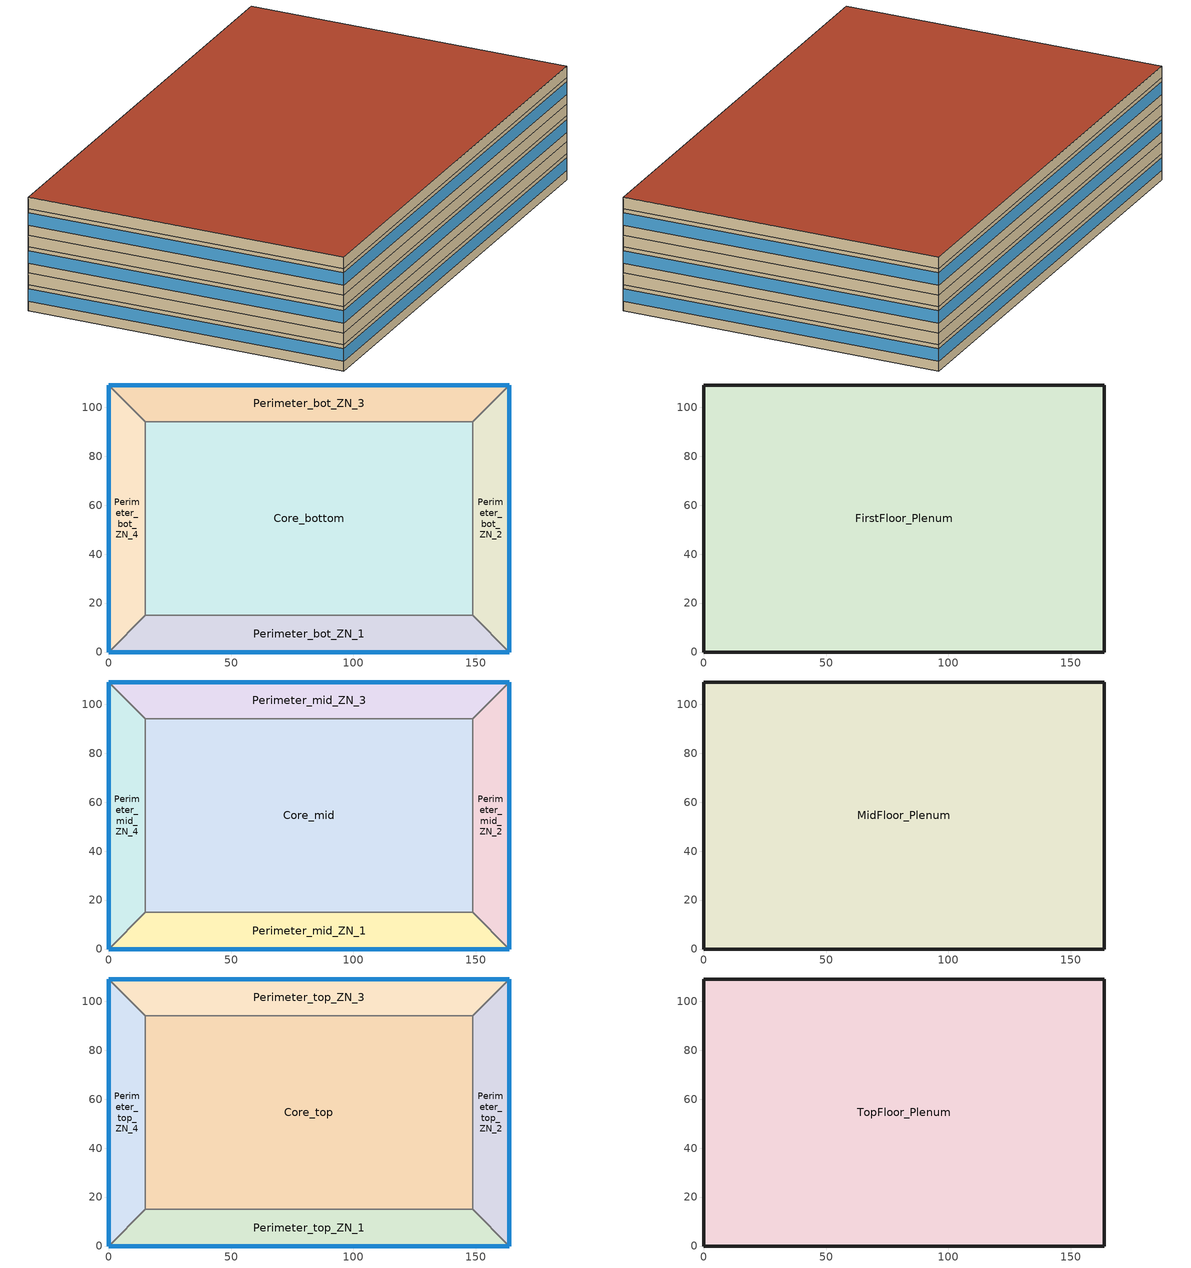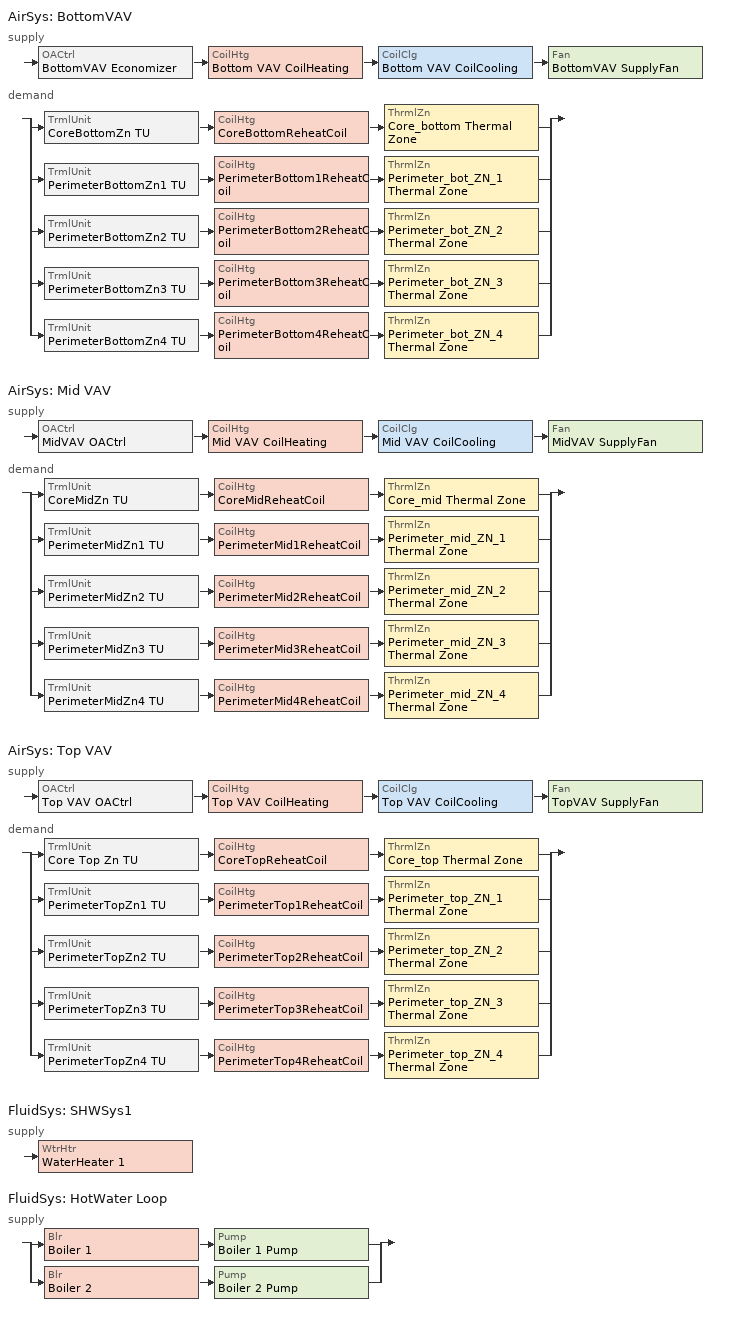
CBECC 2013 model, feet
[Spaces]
Core_bottom
 floor ground (Base_CZ12-SlabOnOrBelowGradeF073): 148.75,94.16 148.75,15 15,15 15,94.16 z0
 wall to Perimeter_bot_ZN_2 (NACM_Interior Wall): 148.75,15 148.75,94.16 z0:9
 wall to Perimeter_bot_ZN_3 (NACM_Interior Wall): 148.75,94.16 15,94.16 z0:9
 wall to Perimeter_bot_ZN_1 (NACM_Interior Wall): 15,15 148.75,15 z0:9
 wall to Perimeter_bot_ZN_4 (NACM_Interior Wall): 15,94.16 15,15 z0:9
Perimeter_bot_ZN_2
 floor ground (Base_CZ12-SlabOnOrBelowGradeF073): 163.75,109.17 163.75,0 148.75,15 148.75,94.16 z0
 wall outside (Base_CZ12-NonresMetalFrameWallU062): 163.75,0 163.75,109.17 z0:9
 wall to Perimeter_bot_ZN_1 (NACM_Interior Wall): 148.75,15 163.75,0 z0:9
 wall to Perimeter_bot_ZN_3 (NACM_Interior Wall): 163.75,109.17 148.75,94.16 z0:9
 window (Base_AllCZ_FixedWindowU36): 163.75,0 163.75,109.17 z3.35:7.64
Perimeter_bot_ZN_3
 floor ground (Base_CZ12-SlabOnOrBelowGradeF073): 163.75,109.17 148.75,94.16 15,94.16 0,109.17 z0
 wall outside (Base_CZ12-NonresMetalFrameWallU062): 163.75,109.17 0,109.17 z0:9
 wall to Perimeter_bot_ZN_4 (NACM_Interior Wall): 0,109.17 15,94.16 z0:9
 window (Base_AllCZ_FixedWindowU36): 163.75,109.17 0,109.17 z3.35:7.64
Perimeter_bot_ZN_1
 floor ground (Base_CZ12-SlabOnOrBelowGradeF073): 148.75,15 163.75,0 0,0 15,15 z0
 wall outside (Base_CZ12-NonresMetalFrameWallU062): 0,0 163.75,0 z0:9
 wall to Perimeter_bot_ZN_4 (NACM_Interior Wall): 15,15 0,0 z0:9
 window (Base_AllCZ_FixedWindowU36): 0,0 163.75,0 z3.35:7.64
Perimeter_bot_ZN_4
 floor ground (Base_CZ12-SlabOnOrBelowGradeF073): 0,109.17 15,94.16 15,15 0,0 z0
 wall outside (Base_CZ12-NonresMetalFrameWallU062): 0,109.17 0,0 z0:9
 window (Base_AllCZ_FixedWindowU36): 0,109.17 0,0 z3.35:7.64
FirstFloor_Plenum
 floor to Core_bottom (NACM_Drop Ceiling): 148.75,94.16 148.75,15 15,15 15,94.16 z9
 floor to Perimeter_bot_ZN_1 (NACM_Drop Ceiling): 148.75,15 163.75,0 0,0 15,15 z9
 floor to Perimeter_bot_ZN_2 (NACM_Drop Ceiling): 163.75,109.17 163.75,0 148.75,15 148.75,94.16 z9
 floor to Perimeter_bot_ZN_3 (NACM_Drop Ceiling): 163.75,109.17 148.75,94.16 15,94.16 0,109.17 z9
 floor to Perimeter_bot_ZN_4 (NACM_Drop Ceiling): 0,109.17 15,94.16 15,15 0,0 z9
 wall outside (Base_CZ12-NonresMetalFrameWallU062): 163.75,0 163.75,109.17 0,109.17 0,0 163.75,0 z9:13
Core_mid
 floor to FirstFloor_Plenum (NACM_Interior Floor): 148.75,94.16 148.75,15 15,15 15,94.16 z13
 wall to Perimeter_mid_ZN_2 (NACM_Interior Wall): 148.75,15 148.75,94.16 z13:22
 wall to Perimeter_mid_ZN_3 (NACM_Interior Wall): 148.75,94.16 15,94.16 z13:22
 wall to Perimeter_mid_ZN_1 (NACM_Interior Wall): 15,15 148.75,15 z13:22
 wall to Perimeter_mid_ZN_4 (NACM_Interior Wall): 15,94.16 15,15 z13:22
Perimeter_mid_ZN_2
 floor to FirstFloor_Plenum (NACM_Interior Floor): 163.75,109.17 163.75,0 148.75,15 148.75,94.16 z13
 wall outside (Base_CZ12-NonresMetalFrameWallU062): 163.75,0 163.75,109.17 z13:22
 wall to Perimeter_mid_ZN_1 (NACM_Interior Wall): 148.75,15 163.75,0 z13:22
 wall to Perimeter_mid_ZN_3 (NACM_Interior Wall): 163.75,109.17 148.75,94.16 z13:22
 window (Base_AllCZ_FixedWindowU36): 163.75,0 163.75,109.17 z16.35:20.64
Perimeter_mid_ZN_3
 floor to FirstFloor_Plenum (NACM_Interior Floor): 163.75,109.17 148.75,94.16 15,94.16 0,109.17 z13
 wall outside (Base_CZ12-NonresMetalFrameWallU062): 163.75,109.17 0,109.17 z13:22
 wall to Perimeter_mid_ZN_4 (NACM_Interior Wall): 0,109.17 15,94.16 z13:22
 window (Base_AllCZ_FixedWindowU36): 163.75,109.17 0,109.17 z16.35:20.64
Perimeter_mid_ZN_1
 floor to FirstFloor_Plenum (NACM_Interior Floor): 148.75,15 163.75,0 0,0 15,15 z13
 wall outside (Base_CZ12-NonresMetalFrameWallU062): 0,0 163.75,0 z13:22
 wall to Perimeter_mid_ZN_4 (NACM_Interior Wall): 15,15 0,0 z13:22
 window (Base_AllCZ_FixedWindowU36): 0,0 163.75,0 z16.35:20.64
Perimeter_mid_ZN_4
 floor to FirstFloor_Plenum (NACM_Interior Floor): 0,109.17 15,94.16 15,15 0,0 z13
 wall outside (Base_CZ12-NonresMetalFrameWallU062): 0,109.17 0,0 z13:22
 window (Base_AllCZ_FixedWindowU36): 0,109.17 0,0 z16.35:20.64
MidFloor_Plenum
 floor to Core_mid (NACM_Drop Ceiling): 148.75,94.16 148.75,15 15,15 15,94.16 z22
 floor to Perimeter_mid_ZN_1 (NACM_Drop Ceiling): 148.75,15 163.75,0 0,0 15,15 z22
 floor to Perimeter_mid_ZN_2 (NACM_Drop Ceiling): 163.75,109.17 163.75,0 148.75,15 148.75,94.16 z22
 floor to Perimeter_mid_ZN_3 (NACM_Drop Ceiling): 163.75,109.17 148.75,94.16 15,94.16 0,109.17 z22
 floor to Perimeter_mid_ZN_4 (NACM_Drop Ceiling): 0,109.17 15,94.16 15,15 0,0 z22
 wall outside (Base_CZ12-NonresMetalFrameWallU062): 163.75,0 163.75,109.17 0,109.17 0,0 163.75,0 z22:26
Core_top
 floor to MidFloor_Plenum (NACM_Interior Floor): 148.75,94.16 148.75,15 15,15 15,94.16 z26
 wall to Perimeter_top_ZN_2 (NACM_Interior Wall): 148.75,15 148.75,94.16 z26:35
 wall to Perimeter_top_ZN_3 (NACM_Interior Wall): 148.75,94.16 15,94.16 z26:35
 wall to Perimeter_top_ZN_1 (NACM_Interior Wall): 15,15 148.75,15 z26:35
 wall to Perimeter_top_ZN_4 (NACM_Interior Wall): 15,94.16 15,15 z26:35
Perimeter_top_ZN_2
 floor to MidFloor_Plenum (NACM_Interior Floor): 163.75,109.17 163.75,0 148.75,15 148.75,94.16 z26
 wall outside (Base_CZ12-NonresMetalFrameWallU062): 163.75,0 163.75,109.17 z26:35
 wall to Perimeter_top_ZN_1 (NACM_Interior Wall): 148.75,15 163.75,0 z26:35
 wall to Perimeter_top_ZN_3 (NACM_Interior Wall): 163.75,109.17 148.75,94.16 z26:35
 window (Res Fenestration): 163.75,0 163.75,109.17 z29.35:33.64
Perimeter_top_ZN_3
 floor to MidFloor_Plenum (NACM_Interior Floor): 163.75,109.17 148.75,94.16 15,94.16 0,109.17 z26
 wall outside (Base_CZ12-NonresMetalFrameWallU062): 163.75,109.17 0,109.17 z26:35
 wall to Perimeter_top_ZN_4 (NACM_Interior Wall): 0,109.17 15,94.16 z26:35
 window (Res Fenestration): 163.75,109.17 0,109.17 z29.35:33.64
Perimeter_top_ZN_1
 floor to MidFloor_Plenum (NACM_Interior Floor): 148.75,15 163.75,0 0,0 15,15 z26
 wall outside (Base_CZ12-NonresMetalFrameWallU062): 0,0 163.75,0 z26:35
 wall to Perimeter_top_ZN_4 (NACM_Interior Wall): 15,15 0,0 z26:35
 window (Res Fenestration): 0,0 163.75,0 z29.35:33.64
Perimeter_top_ZN_4
 floor to MidFloor_Plenum (NACM_Interior Floor): 0,109.17 15,94.16 15,15 0,0 z26
 wall outside (Base_CZ12-NonresMetalFrameWallU062): 0,109.17 0,0 z26:35
 window (Res Fenestration): 0,109.17 0,0 z29.35:33.64
TopFloor_Plenum
 floor to Core_top (NACM_Drop Ceiling): 148.75,94.16 148.75,15 15,15 15,94.16 z35
 floor to Perimeter_top_ZN_1 (NACM_Drop Ceiling): 148.75,15 163.75,0 0,0 15,15 z35
 floor to Perimeter_top_ZN_2 (NACM_Drop Ceiling): 163.75,109.17 163.75,0 148.75,15 148.75,94.16 z35
 floor to Perimeter_top_ZN_3 (NACM_Drop Ceiling): 163.75,109.17 148.75,94.16 15,94.16 0,109.17 z35
 floor to Perimeter_top_ZN_4 (NACM_Drop Ceiling): 0,109.17 15,94.16 15,15 0,0 z35
 wall outside (Base_CZ12-NonresMetalFrameWallU062): 163.75,0 163.75,109.17 0,109.17 0,0 163.75,0 z35:39
 roof outside (Base_CZ12-FlatNonresWoodFramingAndOtherRoofU039): 163.75,0 163.75,109.17 0,109.17 0,0 z39
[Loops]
AirSys 'BottomVAV'
 supply: OACtrl 'BottomVAV Economizer' > CoilHtg 'Bottom VAV CoilHeating' > CoilClg 'Bottom VAV CoilCooling' > Fan 'BottomVAV SupplyFan'
 demand: split
  | TrmlUnit 'CoreBottomZn TU' > CoilHtg 'CoreBottomReheatCoil' > ThrmlZn 'Core_bottom Thermal Zone'
  | TrmlUnit 'PerimeterBottomZn1 TU' > CoilHtg 'PerimeterBottom1ReheatCoil' > ThrmlZn 'Perimeter_bot_ZN_1 Thermal Zone'
  | TrmlUnit 'PerimeterBottomZn2 TU' > CoilHtg 'PerimeterBottom2ReheatCoil' > ThrmlZn 'Perimeter_bot_ZN_2 Thermal Zone'
  | TrmlUnit 'PerimeterBottomZn3 TU' > CoilHtg 'PerimeterBottom3ReheatCoil' > ThrmlZn 'Perimeter_bot_ZN_3 Thermal Zone'
  | TrmlUnit 'PerimeterBottomZn4 TU' > CoilHtg 'PerimeterBottom4ReheatCoil' > ThrmlZn 'Perimeter_bot_ZN_4 Thermal Zone'
AirSys 'Mid VAV'
 supply: OACtrl 'MidVAV OACtrl' > CoilHtg 'Mid VAV CoilHeating' > CoilClg 'Mid VAV CoilCooling' > Fan 'MidVAV SupplyFan'
 demand: split
  | TrmlUnit 'CoreMidZn TU' > CoilHtg 'CoreMidReheatCoil' > ThrmlZn 'Core_mid Thermal Zone'
  | TrmlUnit 'PerimeterMidZn1 TU' > CoilHtg 'PerimeterMid1ReheatCoil' > ThrmlZn 'Perimeter_mid_ZN_1 Thermal Zone'
  | TrmlUnit 'PerimeterMidZn2 TU' > CoilHtg 'PerimeterMid2ReheatCoil' > ThrmlZn 'Perimeter_mid_ZN_2 Thermal Zone'
  | TrmlUnit 'PerimeterMidZn3 TU' > CoilHtg 'PerimeterMid3ReheatCoil' > ThrmlZn 'Perimeter_mid_ZN_3 Thermal Zone'
  | TrmlUnit 'PerimeterMidZn4 TU' > CoilHtg 'PerimeterMid4ReheatCoil' > ThrmlZn 'Perimeter_mid_ZN_4 Thermal Zone'
AirSys 'Top VAV'
 supply: OACtrl 'Top VAV OACtrl' > CoilHtg 'Top VAV CoilHeating' > CoilClg 'Top VAV CoilCooling' > Fan 'TopVAV SupplyFan'
 demand: split
  | TrmlUnit 'Core Top Zn TU' > CoilHtg 'CoreTopReheatCoil' > ThrmlZn 'Core_top Thermal Zone'
  | TrmlUnit 'PerimeterTopZn1 TU' > CoilHtg 'PerimeterTop1ReheatCoil' > ThrmlZn 'Perimeter_top_ZN_1 Thermal Zone'
  | TrmlUnit 'PerimeterTopZn2 TU' > CoilHtg 'PerimeterTop2ReheatCoil' > ThrmlZn 'Perimeter_top_ZN_2 Thermal Zone'
  | TrmlUnit 'PerimeterTopZn3 TU' > CoilHtg 'PerimeterTop3ReheatCoil' > ThrmlZn 'Perimeter_top_ZN_3 Thermal Zone'
  | TrmlUnit 'PerimeterTopZn4 TU' > CoilHtg 'PerimeterTop4ReheatCoil' > ThrmlZn 'Perimeter_top_ZN_4 Thermal Zone'
FluidSys 'SHWSys1'
 supply: WtrHtr 'WaterHeater 1'
FluidSys 'HotWater Loop'
 supply: split
  | Blr 'Boiler 1' > Pump 'Boiler 1 Pump'
  | Blr 'Boiler 2' > Pump 'Boiler 2 Pump'
[Proj]
030012-OffMed-CECStd: ZipCode=95814; AutoHardSizeAirFlowPerSqFt=1.156; AutoHardSizeAirFlowPerTon=425.3; AnalysisType=Title24Compliance; CompType=NewComplete
[Bldg]
OfficeMedium: TotStoryCnt=4; AboveGrdStoryCnt=4
[ConsAssm]
Base_CZ12-NonresMetalFrameWallU062: CompatibleSurfType=ExteriorWall; MatRef[1]=Stucco - 7/8 in.; MatRef[2]=Compliance Insulation R13.99; MatRef[3]=Air - Metal Wall Framing - 16 or 24 in. OC; MatRef[4]=Gypsum Board - 1/2 in.
Base_CZ12-SlabOnOrBelowGradeF073: CompatibleSurfType=UndergroundFloor; MatRef[1]=Concrete - 140 lb/ft3 - 6 in.; SlabType=UnheatedSlabOnGrade
Base_CZ12-FlatNonresWoodFramingAndOtherRoofU039: CompatibleSurfType=Roof; MatRef[1]=Metal Standing Seam - 1/16 in.; MatRef[2]=Compliance Insulation R24.86; CRRCInitialRefl=0.63; CRRCAgedRefl=0.63; CRRCInitialEmit=0.85; CRRCAgedEmit=0.85; CRRCProdID=XXXX-XXXX
NACM_Interior Wall: CompatibleSurfType=InteriorWall; MatRef[1]=NACM_Gypsum Board 5/8in; MatRef[2]=NACM_Gypsum Board 5/8in
NACM_Drop Ceiling: MatRef[1]=NACM_Acoustic Tile 3/4in
NACM_Interior Floor: CompatibleSurfType=InteriorFloor; MatRef[1]=NACM_Concrete 4in_140lb/ft3; MatRef[2]=NACM_Carpet 3/4in
[Mat]
Name | CodeCat | CodeItem
Stucco - 7/8 in. | Plastering Materials | Stucco - 7/8 in.
Compliance Insulation R13.99 | Insulation Board | Compliance Insulation R13.99
Air - Metal Wall Framing - 16 or 24 in. OC | Air | Air - Metal Wall Framing - 16 or 24 in. OC
Gypsum Board - 1/2 in. | Bldg Board and Siding | Gypsum Board - 1/2 in.
Concrete - 140 lb/ft3 - 6 in. | Concrete | Concrete - 140 lb/ft3 - 6 in.
Metal Standing Seam - 1/16 in. | Roofing | Metal Standing Seam - 1/16 in.
Compliance Insulation R24.86 | Insulation Board | Compliance Insulation R24.86
NACM_Gypsum Board 5/8in | Bldg Board and Siding | Gypsum Board - 5/8 in.
NACM_Acoustic Tile 3/4in | Finish Materials | Acoustic Tile - 3/4 in.
NACM_Concrete 4in_140lb/ft3 | Concrete | Concrete - 140 lb/ft3 - 4 in.
NACM_Carpet 3/4in | Finish Materials | Carpet - 3/4 in.
[FenCons] FenType=VerticalFenestration; FenProdType=FixedWindow; AssmContext=Manufactured; CertificationMthd=NFRCRated; SHGC=0.25; UFactor=0.36; VT=0.42
Base_AllCZ_FixedWindowU36; Res Fenestration
[Story]
BottomFlr; MidFlrs; TopFloor
[Spc]
Core_bottom: Story=BottomFlr; CondgType=DirectlyConditioned; RetPlenumSpcRef=FirstFloor_Plenum; ThrmlZnRef=Core_bottom Thermal Zone; Vol=95280.3; SpcFuncDefaultsRef=Office Mod Defaults; SHWFluidSegRef=SHWSys1 Supply
FirstFloor_Plenum: Story=BottomFlr; CondgType=Plenum; ThrmlZnRef=FirstFloor_Plenum Thermal Zone; Vol=71503.7
Perimeter_bot_ZN_1: Story=BottomFlr; CondgType=DirectlyConditioned; RetPlenumSpcRef=FirstFloor_Plenum; ThrmlZnRef=Perimeter_bot_ZN_1 Thermal Zone; Vol=20085.9; SpcFuncDefaultsRef=Office Mod Defaults; SHWFluidSegRef=SHWSys1 Supply; PriSide100PctControlled=1; SecSide100PctControlled=1
Perimeter_bot_ZN_2: Story=BottomFlr; RetPlenumSpcRef=FirstFloor_Plenum; ThrmlZnRef=Perimeter_bot_ZN_2 Thermal Zone; Vol=12716.1; SpcFuncDefaultsRef=Office Mod Defaults; SHWFluidSegRef=SHWSys1 Supply; PriSide100PctControlled=1; SecSide100PctControlled=1
Perimeter_bot_ZN_3: Story=BottomFlr; RetPlenumSpcRef=FirstFloor_Plenum; ThrmlZnRef=Perimeter_bot_ZN_3 Thermal Zone; Vol=20085.9; SpcFuncDefaultsRef=Office Mod Defaults; SHWFluidSegRef=SHWSys1 Supply; PriSide100PctControlled=1; SecSide100PctControlled=1
Perimeter_bot_ZN_4: Story=BottomFlr; RetPlenumSpcRef=FirstFloor_Plenum; ThrmlZnRef=Perimeter_bot_ZN_4 Thermal Zone; Vol=12715.2; SpcFuncDefaultsRef=Office Mod Defaults; SHWFluidSegRef=SHWSys1 Supply; PriSide100PctControlled=1; SecSide100PctControlled=1
Core_mid: Story=MidFlrs; RetPlenumSpcRef=MidFloor_Plenum; ThrmlZnRef=Core_mid Thermal Zone; Vol=95280.3; SpcFuncDefaultsRef=Office Mod Defaults; SHWFluidSegRef=SHWSys1 Supply
MidFloor_Plenum: Story=MidFlrs; CondgType=Plenum; ThrmlZnRef=MidFloor_Plenum Thermal Zone; Vol=71503.7
Perimeter_mid_ZN_1: Story=MidFlrs; RetPlenumSpcRef=MidFloor_Plenum; ThrmlZnRef=Perimeter_mid_ZN_1 Thermal Zone; Vol=20085.9; SpcFuncDefaultsRef=Office Mod Defaults; SHWFluidSegRef=SHWSys1 Supply; PriSide100PctControlled=1; SecSide100PctControlled=1
Perimeter_mid_ZN_2: Story=MidFlrs; RetPlenumSpcRef=MidFloor_Plenum; ThrmlZnRef=Perimeter_mid_ZN_2 Thermal Zone; Vol=12716.1; SpcFuncDefaultsRef=Office Mod Defaults; SHWFluidSegRef=SHWSys1 Supply; PriSide100PctControlled=1; SecSide100PctControlled=1
Perimeter_mid_ZN_3: Story=MidFlrs; RetPlenumSpcRef=MidFloor_Plenum; ThrmlZnRef=Perimeter_mid_ZN_3 Thermal Zone; Vol=20085.9; SpcFuncDefaultsRef=Office Mod Defaults; SHWFluidSegRef=SHWSys1 Supply; PriSide100PctControlled=1; SecSide100PctControlled=1
Perimeter_mid_ZN_4: Story=MidFlrs; RetPlenumSpcRef=MidFloor_Plenum; ThrmlZnRef=Perimeter_mid_ZN_4 Thermal Zone; Vol=12715.2; SpcFuncDefaultsRef=Office Mod Defaults; SHWFluidSegRef=SHWSys1 Supply; PriSide100PctControlled=1; SecSide100PctControlled=1
Core_top: Story=TopFloor; RetPlenumSpcRef=TopFloor_Plenum; ThrmlZnRef=Core_top Thermal Zone; Vol=95280.3; SpcFuncDefaultsRef=High-Rise Residential; ResDHWSysRef=ResidentialDHWSystem 1; DwellingUnitTypeCnt[2]=4; DwellingUnitTypeCnt[3]=4; DwellingUnitTypeCnt[4]=4; DwellingUnitTypeArea[2]=600; DwellingUnitTypeArea[3]=900; DwellingUnitTypeArea[4]=1147
Perimeter_top_ZN_1: Story=TopFloor; RetPlenumSpcRef=TopFloor_Plenum; ThrmlZnRef=Perimeter_top_ZN_1 Thermal Zone; Vol=20085.9; SpcFuncDefaultsRef=High-Rise Residential; ResDHWSysRef=ResidentialDHWSystem 1; DwellingUnitTypeCnt[3]=2; DwellingUnitTypeArea[3]=600; DwellingUnitTypeCnt[1]=2; DwellingUnitTypeArea[1]=515
Perimeter_top_ZN_2: Story=TopFloor; RetPlenumSpcRef=TopFloor_Plenum; ThrmlZnRef=Perimeter_top_ZN_2 Thermal Zone; Vol=12716.1; SpcFuncDefaultsRef=High-Rise Residential; ResDHWSysRef=ResidentialDHWSystem 1; DwellingUnitTypeCnt[3]=1; DwellingUnitTypeArea[3]=800; DwellingUnitTypeCnt[1]=1; DwellingUnitTypeArea[1]=612
Perimeter_top_ZN_3: Story=TopFloor; RetPlenumSpcRef=TopFloor_Plenum; ThrmlZnRef=Perimeter_top_ZN_3 Thermal Zone; Vol=20085.9; SpcFuncDefaultsRef=High-Rise Residential; ResDHWSysRef=ResidentialDHWSystem 1; DwellingUnitTypeCnt[3]=2; DwellingUnitTypeArea[3]=600; DwellingUnitTypeCnt[1]=2; DwellingUnitTypeArea[1]=515
Perimeter_top_ZN_4: Story=TopFloor; RetPlenumSpcRef=TopFloor_Plenum; ThrmlZnRef=Perimeter_top_ZN_4 Thermal Zone; Vol=12715.2; SpcFuncDefaultsRef=High-Rise Residential; ResDHWSysRef=ResidentialDHWSystem 1; DwellingUnitTypeCnt[3]=1; DwellingUnitTypeArea[3]=800; DwellingUnitTypeCnt[1]=1; DwellingUnitTypeArea[1]=612
TopFloor_Plenum: Story=TopFloor; CondgType=Plenum; ThrmlZnRef=TopFloor_Plenum Thermal Zone; Vol=71503.7
[ThrmlZn]
Name | Type | RetPlenumZnRef | PriAirCondgSysRef | ClgTstatSchRef | HtgTstatSchRef | VentSrc
Core_bottom Thermal Zone; Perimeter_bot_ZN_1 Thermal Zone; Perimeter_bot_ZN_2 Thermal Zone; Perimeter_bot_ZN_3 Thermal Zone; Perimeter_bot_ZN_4 Thermal Zone | Conditioned | FirstFloor_Plenum Thermal Zone | BottomVAV | Office ClgSetPt | Office HtgSetPt
FirstFloor_Plenum Thermal Zone; MidFloor_Plenum Thermal Zone; TopFloor_Plenum Thermal Zone | Plenum
Core_mid Thermal Zone |  | MidFloor_Plenum Thermal Zone | Mid VAV | Office ClgSetPt | Office HtgSetPt
Perimeter_mid_ZN_1 Thermal Zone; Perimeter_mid_ZN_2 Thermal Zone; Perimeter_mid_ZN_3 Thermal Zone; Perimeter_mid_ZN_4 Thermal Zone | Conditioned | MidFloor_Plenum Thermal Zone | Mid VAV | Office ClgSetPt | Office HtgSetPt
Core_top Thermal Zone; Perimeter_top_ZN_4 Thermal Zone | Conditioned | TopFloor_Plenum Thermal Zone | Top VAV | Office ClgSetPt | Office HtgSetPt | Forced
Perimeter_top_ZN_1 Thermal Zone; Perimeter_top_ZN_2 Thermal Zone; Perimeter_top_ZN_3 Thermal Zone | Conditioned | TopFloor_Plenum Thermal Zone | Top VAV | Office ClgSetPt | Office HtgSetPt
[AirSys] Type=PVAV; CtrlSysType=DDCToZone; ReheatCtrlMthd=DualMaximum; ClgCtrl=WarmestResetFlowFirst; ClRstSupHi=60; ClRstSupLow=55
BottomVAV; Mid VAV; Top VAV
[AirSeg]
Name | Sys | Type | Path
Bottom VAV AirSegment Supply | BottomVAV | Supply | Ducted
Bottom VAV ReturnAirSegment | BottomVAV | Relief | PlenumZones
Mid VAV AirSegment Supply | Mid VAV | Supply | Ducted
MidVAV RetAirSeg | Mid VAV | Relief | PlenumZones
Top VAV AirSegment Supply | Top VAV | Supply | Ducted
TopVAV RetAirSeg | Top VAV | Relief | PlenumZones
[CoilHtg] Type=HotWater; FluidSegInRef=HW Primary Supply; FluidSegOutRef=HW Primary Return
Name | Sys
Bottom VAV CoilHeating; CoreBottomReheatCoil; PerimeterBottom1ReheatCoil; PerimeterBottom2ReheatCoil; PerimeterBottom3ReheatCoil; PerimeterBottom4ReheatCoil | BottomVAV
Mid VAV CoilHeating; CoreMidReheatCoil; PerimeterMid1ReheatCoil; PerimeterMid2ReheatCoil; PerimeterMid3ReheatCoil; PerimeterMid4ReheatCoil | Mid VAV
Top VAV CoilHeating; CoreTopReheatCoil; PerimeterTop1ReheatCoil; PerimeterTop2ReheatCoil; PerimeterTop3ReheatCoil; PerimeterTop4ReheatCoil | Top VAV
[CoilClg] Type=DirectExpansion; FuelSrc=Electric; CndsrType=Air
Name | Sys
Bottom VAV CoilCooling | BottomVAV
Mid VAV CoilCooling | Mid VAV
Top VAV CoilCooling | Top VAV
[Fan] CtrlMthd=VariableSpeedDrive
Name | Sys
BottomVAV SupplyFan | BottomVAV
MidVAV SupplyFan | Mid VAV
TopVAV SupplyFan | Top VAV
[TrmlUnit] Type=VAVReheatBox
Name | Sys | ZnServedRef | PriAirSegRef
CoreBottomZn TU | BottomVAV | Core_bottom Thermal Zone | Bottom VAV AirSegment Supply
PerimeterBottomZn1 TU | BottomVAV | Perimeter_bot_ZN_1 Thermal Zone | Bottom VAV AirSegment Supply
PerimeterBottomZn2 TU | BottomVAV | Perimeter_bot_ZN_2 Thermal Zone | Bottom VAV AirSegment Supply
PerimeterBottomZn3 TU | BottomVAV | Perimeter_bot_ZN_3 Thermal Zone | Bottom VAV AirSegment Supply
PerimeterBottomZn4 TU | BottomVAV | Perimeter_bot_ZN_4 Thermal Zone | Bottom VAV AirSegment Supply
CoreMidZn TU | Mid VAV | Core_mid Thermal Zone | Mid VAV AirSegment Supply
PerimeterMidZn1 TU | Mid VAV | Perimeter_mid_ZN_1 Thermal Zone | Mid VAV AirSegment Supply
PerimeterMidZn2 TU | Mid VAV | Perimeter_mid_ZN_2 Thermal Zone | Mid VAV AirSegment Supply
PerimeterMidZn3 TU | Mid VAV | Perimeter_mid_ZN_3 Thermal Zone | Mid VAV AirSegment Supply
PerimeterMidZn4 TU | Mid VAV | Perimeter_mid_ZN_4 Thermal Zone | Mid VAV AirSegment Supply
Core Top Zn TU | Top VAV | Core_top Thermal Zone | Top VAV AirSegment Supply
PerimeterTopZn1 TU | Top VAV | Perimeter_top_ZN_1 Thermal Zone | Top VAV AirSegment Supply
PerimeterTopZn2 TU | Top VAV | Perimeter_top_ZN_2 Thermal Zone | Top VAV AirSegment Supply
PerimeterTopZn3 TU | Top VAV | Perimeter_top_ZN_3 Thermal Zone | Top VAV AirSegment Supply
PerimeterTopZn4 TU | Top VAV | Perimeter_top_ZN_4 Thermal Zone | Top VAV AirSegment Supply
[OACtrl] EconoCtrlMthd=DifferentialDryBulb; EconoIntegration=Integrated
Name | Sys | AirSegSupRef | AirSegRetRef
BottomVAV Economizer | BottomVAV | Bottom VAV AirSegment Supply | Bottom VAV ReturnAirSegment
MidVAV OACtrl | Mid VAV | Mid VAV AirSegment Supply | MidVAV RetAirSeg
Top VAV OACtrl | Top VAV | Top VAV AirSegment Supply | TopVAV RetAirSeg
[FluidSys]
Name | Type | RstSupHi | RstSupLow | RstOutdrHi | RstOutdrLow
SHWSys1 | ServiceHotWater
HotWater Loop | HotWater | 180 | 130 | 20 | 50
[WtrHtr]
WaterHeater 1: Sys=SHWSys1; FluidSegOutRef=SHWSys1 Supply; FluidSegMakeupRef=SHWSys1 MuniInlet
[FluidSeg]
Name | Sys | Type | Src
SHWSys1 MuniInlet | SHWSys1 | MakeupFluid | MunicipalWater
SHWSys1 Supply | SHWSys1 | PrimarySupply
HW Primary Supply | HotWater Loop | PrimarySupply
HW Primary Return | HotWater Loop | PrimaryReturn
[Blr] Sys=HotWater Loop; Type=HotWater; FuelSrc=Gas; DraftType=Natural; FluidSegInRef=HW Primary Return; FluidSegOutRef=HW Primary Supply; CapRtd=380318; ThrmlEff=0.8
Boiler 1; Boiler 2
[Pump] Sys=HotWater Loop
Boiler 1 Pump; Boiler 2 Pump
[SpcFuncDefaults]
Name | SpcFunc | OccSchRef | IntLtgRegSchRef | RecptSchRef | ProcElecSchRef | CommRfrgEqpSchRef | ElevSchRef | ProcGasSchRef | HotWtrHtgSchRef
Office Mod Defaults | Office (Greater than 250 square feet in floor area) | Office Occupancy | Office Lights | Office Receptacle | Office Receptacle | Office Receptacle | Office Elevator | Office Receptacle | Office ServiceHotWater
High-Rise Residential | High-Rise Residential Living Spaces
[ResDHWSys]
ResidentialDHWSystem 1: Status=New; CentralSys=1; PumpPwr=5.59; SysStoryCnt=1; AnnualSolFrac=0; Manufacturer=Manufac X; Brand=Brnad X; ModelNum=Model X; SRRCCertNum=12345; CollectorType=Type X; Area=5000; RatedEffCurveSlope=0.9; RatedEffCurveIntercept=0.8; SolCollectorCnt=0; Fluid=Fluid X; AngleFromTrueNorth=120; SlopeFromHorizontal=20; NameOfProgramUsed=Program X; Version=ver X; WtrHtrTankVol=100; SecondaryTankVol=0; NumOfIdenticalDwellingUnits=20
[ResWtrHtr]
ResWaterHeater 1: Status=New; ElementType=Gas; InpRating=57043; EngyFac=0.48; TankVol=100; TankIntInsR=10; TankExtInsR=10; AmbCond=Unconditioned; StdbyLossFrac=0.12; ThrmlEff=0.78; Cnt=1
[Sch]
Name | Type | EndMonth[1] | EndDay[1] | SchWeekRef[1]
Office Occupancy | Fraction | 12 | 31 | OfficeOccupancyWk
Office Receptacle | Fraction | 12 | 31 | OfficeReceptacleWk
Office ServiceHotWater | Fraction | 12 | 31 | OfficeServiceHotWaterWk
Office Elevator | Fraction |  |  | OfficeElevatorWk
Office Lights | Fraction | 12 | 31 | OfficeLightsWk
Office ClgSetPt | Temperature | 12 | 31 | OfficeClgSetPtWk
Office HtgSetPt | Temperature | 12 | 31 | OfficeHtgSetPtWk
[SchWeek]
Name | Type | SchDaySunRef | SchDayMonRef | SchDayTueRef | SchDayWedRef | SchDayThuRef | SchDayFriRef | SchDaySatRef | SchDayHolRef | SchDayClgDDRef | SchDayHtgDDRef | SchDayWDRef
OfficeOccupancyWk | Fraction | OfficeOccupancySun | OfficeOccupancyWD | OfficeOccupancyWD | OfficeOccupancyWD | OfficeOccupancyWD | OfficeOccupancyWD | OfficeOccupancySat | OfficeOccupancySun | OnDay | OffDay
OfficeReceptacleWk | Fraction | OfficeReceptacleSun | OfficeReceptacleWD | OfficeReceptacleWD | OfficeReceptacleWD | OfficeReceptacleWD | OfficeReceptacleWD | OfficeReceptacleSat | OfficeReceptacleSun | OnDay | OffDay
OfficeServiceHotWaterWk | Fraction | OfficeServiceHotWaterSun | OfficeServiceHotWaterWD | OfficeServiceHotWaterWD | OfficeServiceHotWaterWD | OfficeServiceHotWaterWD | OfficeServiceHotWaterWD | OfficeServiceHotWaterSat | OfficeServiceHotWaterSun | OnDay | OffDay
OfficeElevatorWk | Fraction | OfficeElevatorSun |  |  |  |  |  | OfficeElevatorSat |  |  |  | OfficeElevatorWD
OfficeLightsWk | Fraction | OfficeLightsSun | OfficeLightsWD | OfficeLightsWD | OfficeLightsWD | OfficeLightsWD | OfficeLightsWD | OfficeLightsSat | OfficeLightsSun | OnDay | OffDay
OfficeClgSetPtWk | Temperature | OfficeClgSetPtSun | OfficeClgSetPtWD | OfficeClgSetPtWD | OfficeClgSetPtWD | OfficeClgSetPtWD | OfficeClgSetPtWD | OfficeClgSetPtSat | OfficeClgSetPtSun | OfficeClgSetPtWD | OfficeClgSetPtWD
OfficeHtgSetPtWk | Temperature | OfficeHtgSetPtSun | OfficeHtgSetPtWD | OfficeHtgSetPtWD | OfficeHtgSetPtWD | OfficeHtgSetPtWD | OfficeHtgSetPtWD | OfficeHtgSetPtSat | OfficeHtgSetPtSun | OfficeHtgSetPtWD | OfficeHtgSetPtWD
[SchDay]
Name | Type | Hr
OfficeOccupancySun | Fraction | ( 0, 0, 0, 0, 0, 0, 0.05, 0.05, 0.05, 0.05, 0.05, 0.05, 0.05, 0.05, 0.05, 0.05, 0.05, 0.05, 0, 0, 0, 0, 0, 0 )
OfficeOccupancyWD | Fraction | ( 0, 0, 0, 0, 0, 0, 0.1, 0.2, 0.95, 0.95, 0.95, 0.95, 0.5, 0.95, 0.95, 0.95, 0.95, 0.3, 0.1, 0.1, 0.1, 0.1, 0.05, 0.05 )
OfficeOccupancySat | Fraction | ( 0, 0, 0, 0, 0, 0, 0.1, 0.1, 0.3, 0.3, 0.3, 0.3, 0.1, 0.1, 0.1, 0.1, 0.1, 0.05, 0.05, 0, 0, 0, 0, 0 )
OfficeReceptacleSun; OfficeLightsSun | Fraction | ( 0.05, 0.05, 0.05, 0.05, 0.05, 0.05, 0.05, 0.05, 0.05, 0.05, 0.05, 0.05, 0.05, 0.05, 0.05, 0.05, 0.05, 0.05, 0.05, 0.05, 0.05, 0.05, 0.05, 0.05 )
OfficeReceptacleWD | Fraction | ( 0.05, 0.05, 0.05, 0.05, 0.05, 0.1, 0.1, 0.3, 0.9, 0.9, 0.9, 0.9, 0.9, 0.9, 0.9, 0.9, 0.9, 0.5, 0.3, 0.3, 0.2, 0.2, 0.1, 0.05 )
OfficeReceptacleSat; OfficeLightsSat | Fraction | ( 0.05, 0.05, 0.05, 0.05, 0.05, 0.05, 0.1, 0.1, 0.3, 0.3, 0.3, 0.3, 0.15, 0.15, 0.15, 0.15, 0.15, 0.05, 0.05, 0.05, 0.05, 0.05, 0.05, 0.05 )
OfficeServiceHotWaterSun | Fraction | ( 0.04, 0.04, 0.04, 0.04, 0.04, 0.07, 0.04, 0.04, 0.04, 0.04, 0.04, 0.06, 0.06, 0.09, 0.06, 0.04, 0.04, 0.04, 0.04, 0.04, 0.04, 0.07, 0.04, 0.04 )
OfficeServiceHotWaterWD | Fraction | ( 0.05, 0.05, 0.05, 0.05, 0.05, 0.08, 0.07, 0.19, 0.35, 0.38, 0.39, 0.47, 0.57, 0.54, 0.34, 0.33, 0.44, 0.26, 0.21, 0.15, 0.17, 0.08, 0.05, 0.05 )
OfficeServiceHotWaterSat | Fraction | ( 0.05, 0.05, 0.05, 0.05, 0.05, 0.08, 0.07, 0.11, 0.15, 0.21, 0.19, 0.23, 0.2, 0.19, 0.15, 0.12, 0.14, 0.07, 0.07, 0.07, 0.07, 0.09, 0.05, 0.05 )
OfficeElevatorWD | Fraction | ( 0, 0, 0, 0, 0, 0, 0, 0.35, 0.69, 0.43, 0.37, 0.43, 0.58, 0.48, 0.37, 0.37, 0.46, 0.62, 0.2, 0.12, 0.04, 0.04, 0, 0 )
OfficeElevatorSat | Fraction | ( 0, 0, 0, 0, 0, 0, 0, 0.16, 0.14, 0.21, 0.18, 0.25, 0.21, 0.13, 0.08, 0.04, 0.05, 0.06, 0, 0, 0, 0, 0, 0 )
OfficeElevatorSun; OffDay | Fraction | ( 0, 0, 0, 0, 0, 0, 0, 0, 0, 0, 0, 0, 0, 0, 0, 0, 0, 0, 0, 0, 0, 0, 0, 0 )
OfficeLightsWD | Fraction | ( 0.05, 0.05, 0.05, 0.05, 0.05, 0.1, 0.1, 0.3, 0.65, 0.65, 0.65, 0.65, 0.65, 0.65, 0.65, 0.65, 0.65, 0.35, 0.3, 0.3, 0.2, 0.2, 0.1, 0.05 )
OnDay | Fraction | ( 1, 1, 1, 1, 1, 1, 1, 1, 1, 1, 1, 1, 1, 1, 1, 1, 1, 1, 1, 1, 1, 1, 1, 1 )
OfficeClgSetPtSun | Temperature | ( 85, 85, 85, 85, 85, 85, 85, 85, 85, 85, 85, 85, 85, 85, 85, 85, 85, 85, 85, 85, 85, 85, 85, 85 )
OfficeClgSetPtWD | Temperature | ( 85, 85, 85, 85, 85, 75, 75, 75, 75, 75, 75, 75, 75, 75, 75, 75, 75, 75, 75, 75, 75, 75, 75, 75 )
OfficeClgSetPtSat | Temperature | ( 85, 85, 85, 85, 85, 75, 75, 75, 75, 75, 75, 75, 75, 75, 75, 75, 75, 75, 75, 85, 85, 85, 85, 85 )
OfficeHtgSetPtSun | Temperature | ( 60, 60, 60, 60, 60, 60, 60, 60, 60, 60, 60, 60, 60, 60, 60, 60, 60, 60, 60, 60, 60, 60, 60, 60 )
OfficeHtgSetPtWD | Temperature | ( 60, 60, 60, 60, 60, 70, 70, 70, 70, 70, 70, 70, 70, 70, 70, 70, 70, 70, 70, 70, 70, 70, 70, 70 )
OfficeHtgSetPtSat | Temperature | ( 60, 60, 60, 60, 60, 70, 70, 70, 70, 70, 70, 70, 70, 70, 70, 70, 70, 70, 70, 60, 60, 60, 60, 60 )
